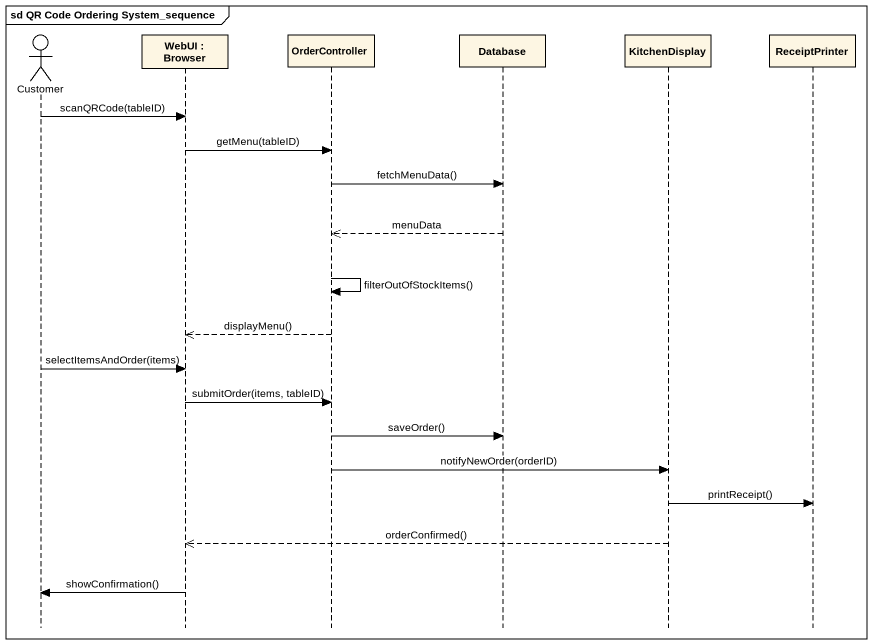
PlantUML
@startuml
mainframe sd QR Code Ordering System_sequence
hide footbox
actor Customer
participant "WebUI : Browser" as WebUI_Browser
participant OrderController
participant "Database" as Database_
participant KitchenDisplay
participant ReceiptPrinter

Customer -> WebUI_Browser : scanQRCode(tableID)
WebUI_Browser -> OrderController : getMenu(tableID)
OrderController -> Database_ : fetchMenuData()
Database_ -->> OrderController : menuData
OrderController -> OrderController : filterOutOfStockItems()
OrderController -->> WebUI_Browser : displayMenu()
Customer -> WebUI_Browser : selectItemsAndOrder(items)
WebUI_Browser -> OrderController : submitOrder(items, tableID)
OrderController -> Database_ : saveOrder()
OrderController -> KitchenDisplay : notifyNewOrder(orderID)
KitchenDisplay -> ReceiptPrinter : printReceipt()
KitchenDisplay -->> WebUI_Browser : orderConfirmed()
WebUI_Browser -> Customer : showConfirmation()
@enduml
